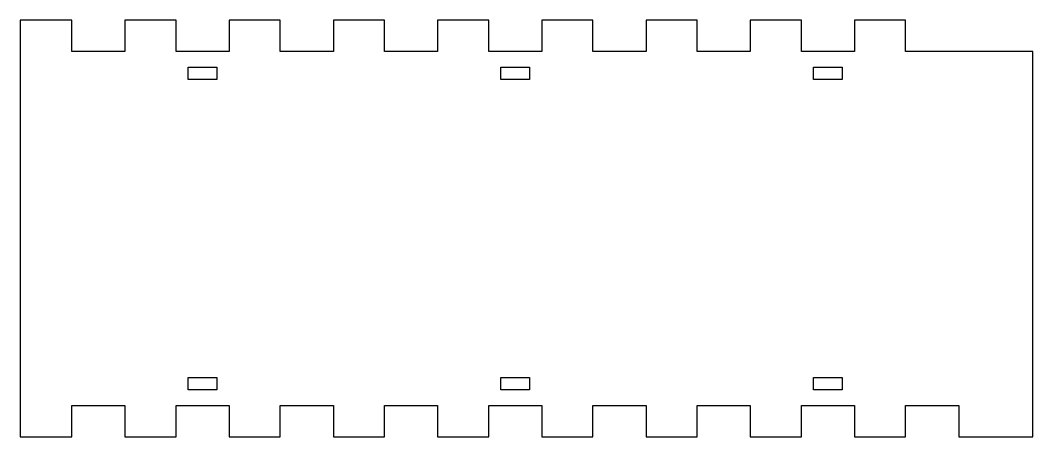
# Model space of a CAD drawing. Header units: millimetres. Extents: x -10 to 184, y -74 to 6.
import ezdxf

# ---------------------------------------------------------------- set-up
doc = ezdxf.new("R2010")
doc.units = ezdxf.units.MM

msp = doc.modelspace()

# ---------------------------------------------------------------- linework, layer by layer
for points in [[(-0.1, -74), (-0.1, -68), (10.1, -68), (10.1, -74), (19.9, -74), (19.9, -68), (30.1, -68), (30.1, -74), (39.9, -74), (39.9, -68), (50.1, -68), (50.1, -74), (59.9, -74), (59.9, -68), (70.1, -68), (70.1, -74), (79.9, -74), (79.9, -68), (90.1, -68), (90.1, -74), (99.9, -74), (99.9, -68), (110.1, -68), (110.1, -74), (119.9, -74), (119.9, -68), (130.1, -68), (130.1, -74), (139.9, -74), (139.9, -68), (150.1, -68), (150.1, -74), (159.9, -74), (159.9, -68), (170.1, -68), (170.1, -74), (184.3, -74), (184.3, 0), (159.9, 0), (159.9, 6), (150.1, 6), (150.1, 0), (139.9, 0), (139.9, 6), (130.1, 6), (130.1, 0), (119.9, 0), (119.9, 6), (110.1, 6), (110.1, 0), (99.9, 0), (99.9, 6), (90.1, 6), (90.1, 0), (79.9, 0), (79.9, 6), (70.1, 6), (70.1, 0), (59.9, 0), (59.9, 6), (50.1, 6), (50.1, 0), (39.9, 0), (39.9, 6), (30.1, 6), (30.1, 0), (19.9, 0), (19.9, 6), (10.1, 6), (10.1, 0), (-0.1, 0), (-0.1, 6), (-10, 6), (-10, -74)], [(22.25, -5.4), (22.25, -3), (27.75, -3), (27.75, -5.4)], [(82.25, -5.4), (82.25, -3), (87.75, -3), (87.75, -5.4)], [(142.25, -5.4), (142.25, -3), (147.75, -3), (147.75, -5.4)], [(22.25, -65), (22.25, -62.6), (27.75, -62.6), (27.75, -65)], [(82.25, -65), (82.25, -62.6), (87.75, -62.6), (87.75, -65)], [(142.25, -65), (142.25, -62.6), (147.75, -62.6), (147.75, -65)]]:
    msp.add_lwpolyline(points, close=True)

doc.saveas('drawing.dxf')
